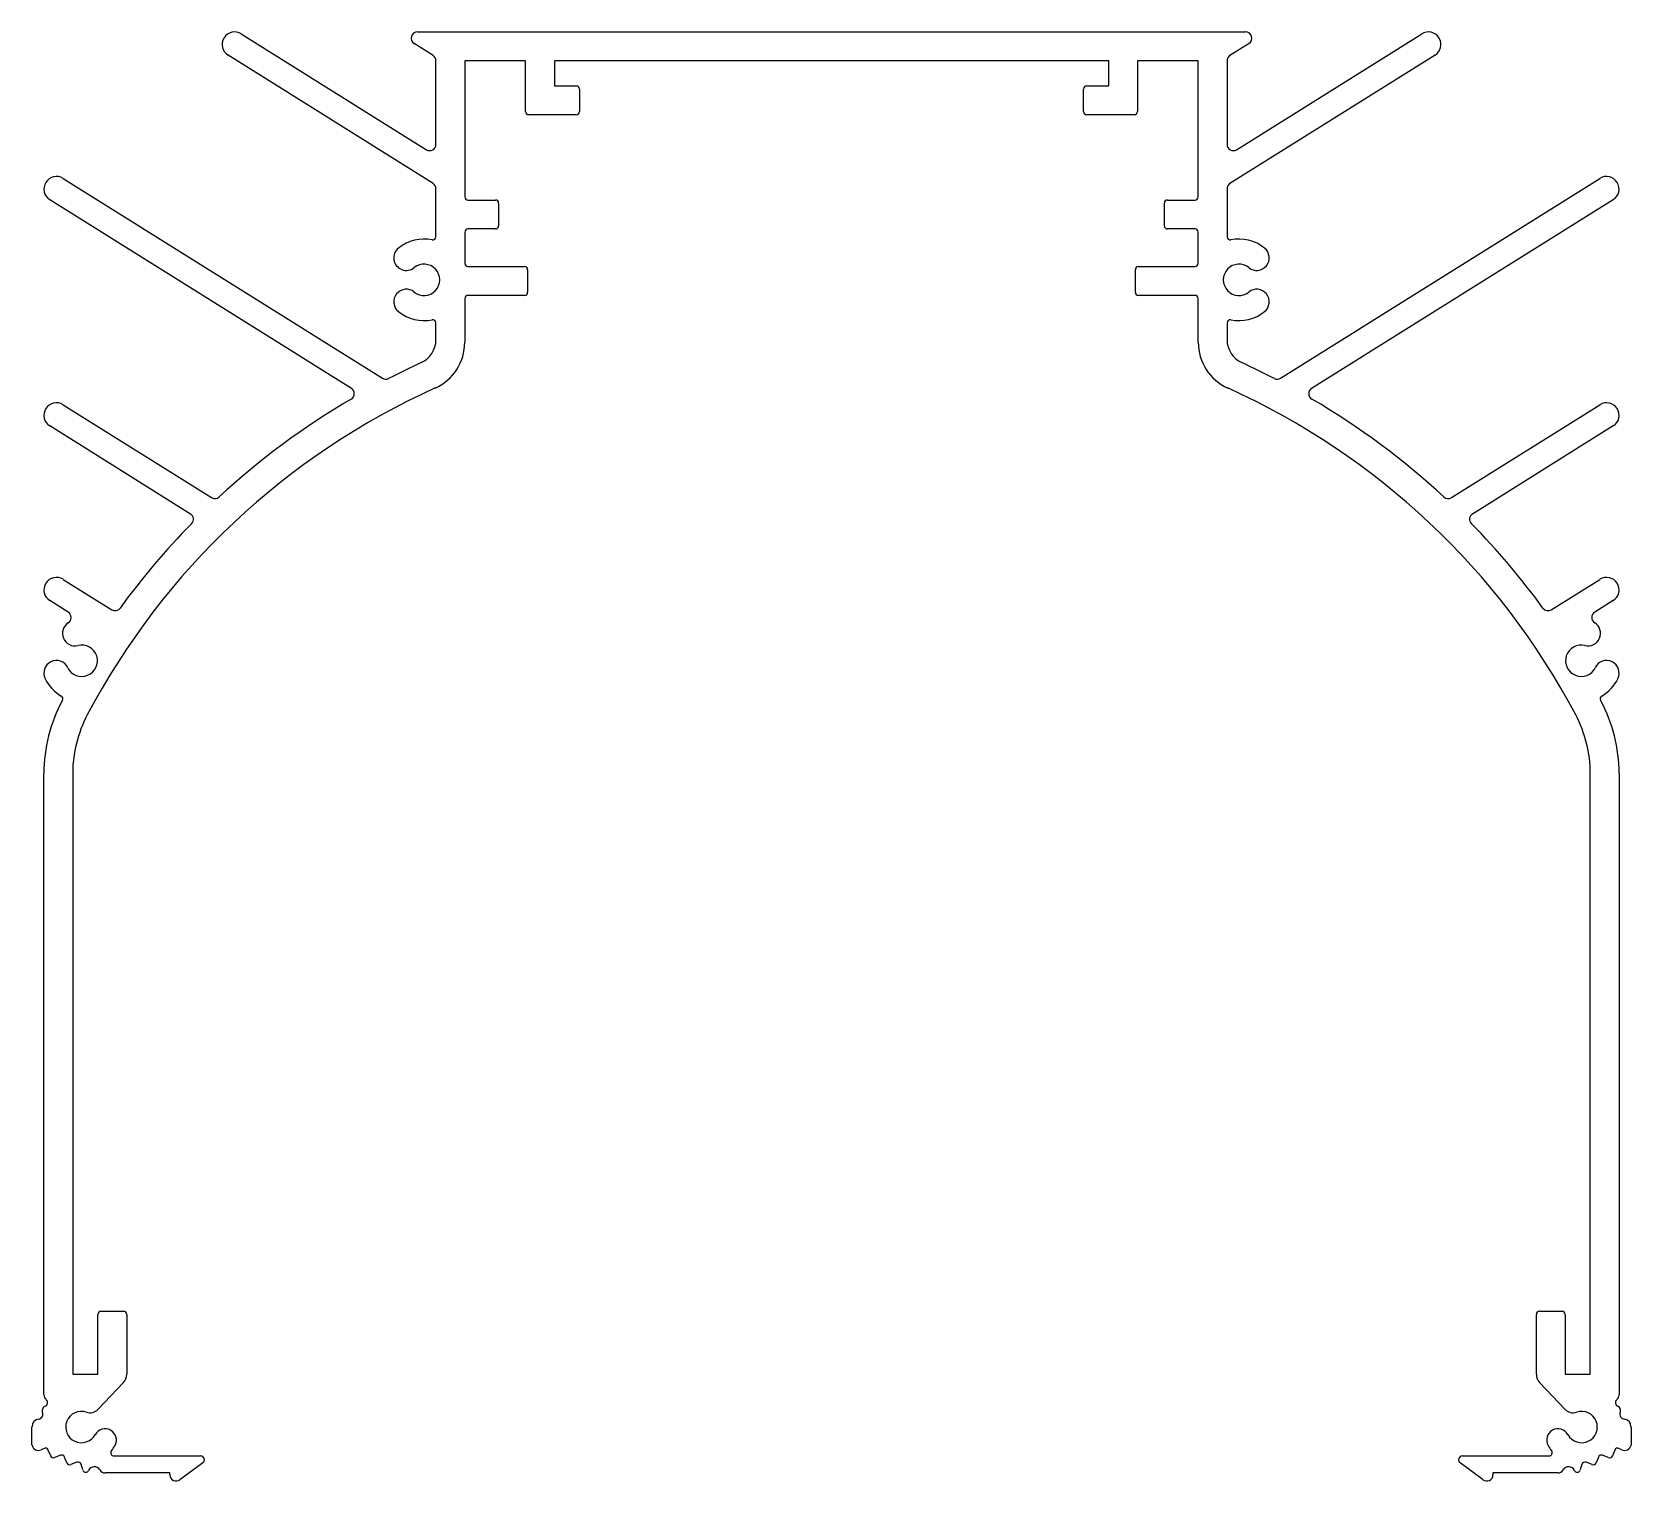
# Model space of a CAD drawing. Extents: x 1391 to 1518, y 425 to 540.
import ezdxf

# ---------------------------------------------------------------- set-up
doc = ezdxf.new("R2010")
doc.units = 0
doc.header["$LTSCALE"] = 15
doc.layers.get('0').update_dxf_attribs({"linetype": 'CONTINUOUS'})

msp = doc.modelspace()

# ---------------------------------------------------------------- linework, layer by layer
at = {"ltscale": 0.05}
for p, q in [((1407.44, 540.26), (1422.2, 531.02)), ((1422.73, 538.54), (1421.21, 539.49)), ((1421.48, 540.41), (1487.52, 540.41)), ((1487.79, 539.49), (1486.27, 538.54)), ((1486.8, 531.02), (1501.56, 540.26)), ((1422.73, 528.33), (1406.38, 538.56)), ((1422.96, 531.45), (1422.96, 538.11)), ((1425.26, 538.11), (1425.26, 527.26)), ((1430.1, 538.11), (1425.26, 538.11)), ((1430.1, 534.06), (1430.1, 538.11)), ((1476.6, 538.11), (1432.4, 538.11)), ((1432.4, 538.11), (1432.4, 536.11)), ((1476.6, 536.11), (1476.6, 538.11)), ((1478.9, 538.11), (1478.9, 534.06)), ((1483.74, 538.11), (1478.9, 538.11)), ((1483.74, 527.26), (1483.74, 538.11)), ((1486.04, 538.11), (1486.04, 531.45)), ((1502.62, 538.56), (1486.27, 528.33)), ((1432.4, 536.11), (1434.15, 536.11)), ((1434.4, 535.86), (1434.4, 534.06)), ((1474.6, 534.06), (1474.6, 535.86)), ((1474.85, 536.11), (1476.6, 536.11)), ((1434.15, 533.81), (1430.35, 533.81)), ((1478.65, 533.81), (1474.85, 533.81)), ((1393.23, 528.74), (1418.7, 512.81)), ((1422.96, 524.08), (1422.96, 527.91)), ((1486.04, 527.91), (1486.04, 524.08)), ((1490.3, 512.81), (1515.77, 528.74)), ((1416.22, 512), (1392.17, 527.04)), ((1425.51, 527.01), (1427.71, 527.01)), ((1427.96, 526.76), (1427.96, 524.96)), ((1481.04, 524.96), (1481.04, 526.76)), ((1481.29, 527.01), (1483.49, 527.01)), ((1516.83, 527.04), (1492.78, 512)), ((1425.26, 524.46), (1425.26, 521.96)), ((1427.71, 524.71), (1425.51, 524.71)), ((1483.49, 524.71), (1481.29, 524.71)), ((1483.74, 521.96), (1483.74, 524.46)), ((1425.51, 521.71), (1430.02, 521.71)), ((1478.98, 521.71), (1483.49, 521.71)), ((1430.27, 521.46), (1430.27, 519.66)), ((1478.73, 519.66), (1478.73, 521.46)), ((1425.26, 519.16), (1425.26, 515.67)), ((1430.02, 519.41), (1425.51, 519.41)), ((1483.49, 519.41), (1478.98, 519.41)), ((1483.74, 515.67), (1483.74, 519.16)), ((1422.96, 515.87), (1422.96, 517.22)), ((1486.04, 517.22), (1486.04, 515.87)), ((1393.23, 510.69), (1405.07, 503.29)), ((1503.93, 503.29), (1515.77, 510.69)), ((1403.38, 501.98), (1392.17, 509)), ((1516.83, 509), (1505.62, 501.98)), ((1393.23, 496.77), (1397.11, 494.35)), ((1511.89, 494.35), (1515.77, 496.77)), ((1393.64, 494.16), (1392.17, 495.08)), ((1516.83, 495.08), (1515.36, 494.16)), ((1391.7, 431.77), (1391.7, 481.29)), ((1394, 481.29), (1394, 433.42)), ((1515, 433.42), (1515, 481.29)), ((1517.3, 481.29), (1517.3, 431.77)), ((1396, 433.42), (1396, 438.17)), ((1396.25, 438.42), (1398.05, 438.42)), ((1398.3, 438.17), (1398.3, 433.41)), ((1510.7, 433.41), (1510.7, 438.17)), ((1510.95, 438.42), (1512.75, 438.42)), ((1513, 438.17), (1513, 433.42)), ((1394, 433.42), (1396, 433.42)), ((1398.02, 432.72), (1396.02, 430.61)), ((1512.98, 430.61), (1510.97, 432.72)), ((1513, 433.42), (1515, 433.42)), ((1391.6, 430.36), (1391.6, 430.58)), ((1517.39, 430.58), (1517.39, 430.36)), ((1390.75, 427.76), (1390.75, 429.22)), ((1518.25, 429.22), (1518.25, 427.76)), ((1391.71, 427.49), (1391.49, 427.38)), ((1392.24, 426.9), (1392.05, 427.36)), ((1516.95, 427.36), (1516.76, 426.9)), ((1517.51, 427.38), (1517.29, 427.49)), ((1393.03, 426.94), (1392.56, 426.76)), ((1393.54, 426.34), (1393.35, 426.8)), ((1394.32, 426.38), (1393.86, 426.2)), ((1394.8, 425.77), (1394.66, 426.22)), ((1397.28, 426.89), (1404.19, 426.89)), ((1404.38, 426.34), (1402.55, 424.99)), ((1506.45, 424.99), (1504.62, 426.34)), ((1504.81, 426.89), (1511.72, 426.89)), ((1514.34, 426.22), (1514.2, 425.77)), ((1515.14, 426.2), (1514.67, 426.38)), ((1515.65, 426.8), (1515.46, 426.34)), ((1516.44, 426.76), (1515.97, 426.94)), ((1401.75, 425.53), (1396.59, 425.53)), ((1401.75, 425.39), (1401.75, 425.53)), ((1507.24, 425.53), (1507.24, 425.39)), ((1512.41, 425.53), (1507.24, 425.53))]:
    msp.add_line(p, q, dxfattribs=at)
for centre, radius, start, end in [((1406.91, 539.41), 1, 57.9722, 237.9722), ((1421.48, 539.91), 0.5, 90, 237.9722), ((1487.52, 539.91), 0.5, 302.0278, 90), ((1502.09, 539.41), 1, 302.0278, 122.0278), ((1422.46, 538.11), 0.5, 360, 57.9722), ((1486.54, 538.11), 0.5, 122.0278, 180), ((1434.15, 535.86), 0.25, 360, 90), ((1474.85, 535.86), 0.25, 90, 180), ((1430.35, 534.06), 0.25, 180, 270), ((1434.15, 534.06), 0.25, 270, 360), ((1474.85, 534.06), 0.25, 180, 270), ((1478.65, 534.06), 0.25, 270, 360), ((1422.46, 531.45), 0.5, 237.9722, 360), ((1486.54, 531.45), 0.5, 180, 302.0278), ((1392.7, 527.89), 1, 57.9722, 237.9722), ((1422.46, 527.91), 0.5, 0, 57.9722), ((1486.54, 527.91), 0.5, 122.0278, 180), ((1516.3, 527.89), 1, 302.0278, 122.0278), ((1425.51, 527.26), 0.25, 180, 270), ((1427.71, 526.76), 0.25, 0, 90), ((1481.29, 526.76), 0.25, 90, 180), ((1483.49, 527.26), 0.25, 270, 360), ((1422.71, 524.08), 0.25, 258.463, 360), ((1425.51, 524.46), 0.25, 90, 180), ((1427.71, 524.96), 0.25, 270, 0), ((1481.29, 524.96), 0.25, 180, 270), ((1483.49, 524.46), 0.25, 0, 90), ((1486.29, 524.08), 0.25, 180, 281.537), ((1420.6, 522.4), 1, 128.9424, 308.9424), ((1422.01, 520.65), 3.25, 78.463, 128.9424), ((1486.99, 520.65), 3.25, 51.0576, 101.537), ((1488.4, 522.4), 1, 231.0576, 51.0576), ((1422.01, 520.65), 1.25, 231.0576, 128.9424), ((1425.51, 521.96), 0.25, 180, 270), ((1430.02, 521.46), 0.25, 360, 90), ((1478.98, 521.46), 0.25, 90, 180), ((1483.49, 521.96), 0.25, 270, 360), ((1486.99, 520.65), 1.25, 51.0576, 308.9424), ((1420.6, 518.9), 1, 51.0576, 231.0576), ((1425.51, 519.16), 0.25, 90, 180), ((1430.02, 519.66), 0.25, 270, 0), ((1478.98, 519.66), 0.25, 180, 270), ((1483.49, 519.16), 0.25, 0, 90), ((1488.4, 518.9), 1, 308.9424, 128.9424), ((1422.01, 520.65), 3.25, 231.0576, 281.537), ((1486.99, 520.65), 3.25, 258.463, 308.9424), ((1422.71, 517.22), 0.25, 0, 101.537), ((1486.29, 517.22), 0.25, 78.463, 180), ((1420.96, 515.87), 2, 294.4567, 0), ((1421.26, 515.67), 4, 294.2803, 360), ((1487.74, 515.67), 4, 180, 245.7197), ((1488.04, 515.87), 2, 180, 245.5433), ((1447.04, 458.53), 60.99, 114.4567, 117.1704), ((1461.96, 458.53), 60.99, 62.8296, 65.5433), ((1418.96, 513.23), 0.5, 237.9722, 297.1704), ((1490.04, 513.23), 0.5, 242.8296, 302.0278), ((1447.04, 458.53), 58.69, 114.2803, 152.1275), ((1415.95, 511.58), 0.5, 300.3731, 57.9722), ((1461.96, 458.53), 58.69, 27.8725, 65.7197), ((1493.05, 511.58), 0.5, 122.0278, 239.6269), ((1392.7, 509.85), 1, 57.9722, 237.9722), ((1447.04, 458.53), 60.99, 120.3731, 132.7089), ((1461.96, 458.53), 60.99, 47.2911, 59.6269), ((1516.3, 509.85), 1, 302.0278, 122.0278), ((1405.33, 503.71), 0.5, 237.9722, 312.7089), ((1503.66, 503.71), 0.5, 227.2911, 302.0278), ((1447.04, 458.53), 60.99, 135.5879, 143.8803), ((1403.12, 501.56), 0.5, 315.5879, 57.9722), ((1505.88, 501.56), 0.5, 122.0278, 224.4121), ((1461.96, 458.53), 60.99, 36.1197, 44.4121), ((1392.7, 495.93), 1, 57.9722, 237.9722), ((1516.3, 495.93), 1, 302.0278, 122.0278), ((1393.37, 493.73), 0.5, 302.4149, 57.9722), ((1397.37, 494.77), 0.5, 237.9722, 323.8803), ((1511.63, 494.77), 0.5, 216.1197, 302.0278), ((1515.62, 493.73), 0.5, 122.0278, 237.5851), ((1394.18, 492.47), 1, 122.4149, 283.9424), ((1514.82, 492.47), 1, 256.0576, 57.5851), ((1394.72, 490.28), 1.25, 206.0576, 103.9424), ((1514.28, 490.28), 1.25, 76.0576, 333.9424), ((1392.7, 489.3), 1, 26.0576, 206.0576), ((1516.3, 489.3), 1, 333.9424, 153.9424), ((1394.72, 490.28), 3.25, 206.0576, 239.8028), ((1514.28, 490.28), 3.25, 300.1972, 333.9424), ((1404, 481.29), 12.3, 151.5956, 180), ((1392.96, 487.26), 0.25, 331.5956, 59.8028), ((1516.04, 487.26), 0.25, 120.1972, 208.4044), ((1505, 481.29), 12.3, 0, 28.4044), ((1404, 481.29), 10, 152.1275, 180), ((1505, 481.29), 10, 360, 27.8725), ((1396.25, 438.17), 0.25, 90, 180), ((1398.05, 438.17), 0.25, 0, 90), ((1510.95, 438.17), 0.25, 90, 180), ((1512.75, 438.17), 0.25, 0, 90), ((1397.3, 433.41), 1, 316.4392, 360), ((1511.7, 433.41), 1, 180, 223.5608), ((1392.2, 431.77), 0.5, 180, 231.3178), ((1391.7, 431.14), 0.3, 289.9409, 51.3178), ((1517.3, 431.14), 0.3, 128.6822, 250.0591), ((1516.8, 431.77), 0.5, 308.6822, 0), ((1391.36, 429.22), 0.608, 96.5095, 180), ((1391.24, 430.21), 0.387, 276.5095, 21.7568), ((1391.9, 430.58), 0.3, 109.9409, 180), ((1394.69, 429.19), 1.25, 71.6792, 331.3076), ((1395.37, 431.23), 0.9, 251.6792, 316.4392), ((1513.63, 431.23), 0.9, 223.5608, 288.3208), ((1514.31, 429.19), 1.25, 208.6924, 108.3208), ((1517.09, 430.58), 0.3, 0, 70.0591), ((1517.75, 430.21), 0.387, 158.2432, 263.4905), ((1517.64, 429.22), 0.608, 360, 83.4905), ((1396.58, 428.15), 0.9, 331.3076, 151.3076), ((1512.42, 428.15), 0.9, 28.6924, 208.6924), ((1391.26, 427.85), 0.517, 190.1072, 296.2729), ((1391.82, 427.27), 0.25, 21.6864, 116.2729), ((1397.28, 427.14), 0.25, 141.7691, 270), ((1394.69, 429.19), 3.05, 321.7691, 331.3076), ((1514.31, 429.19), 3.05, 208.6924, 218.2309), ((1511.72, 427.14), 0.25, 270, 38.2309), ((1517.18, 427.27), 0.25, 63.7271, 158.3136), ((1517.74, 427.85), 0.517, 243.7271, 349.8928), ((1392.47, 426.99), 0.25, 201.6864, 291.6863), ((1393.12, 426.71), 0.25, 21.6864, 111.6863), ((1393.77, 426.43), 0.25, 201.6864, 291.6864), ((1394.42, 426.15), 0.25, 17.2768, 111.6864), ((1395.72, 425.53), 0.5, 29.9519, 156.3401), ((1404.19, 426.59), 0.307, 306.5683, 90), ((1504.81, 426.59), 0.307, 90, 233.4317), ((1513.28, 425.53), 0.5, 23.6599, 150.0481), ((1514.58, 426.15), 0.25, 68.3136, 162.7232), ((1515.23, 426.43), 0.25, 248.3136, 338.3136), ((1515.88, 426.71), 0.25, 68.3137, 158.3136), ((1516.53, 426.99), 0.25, 248.3137, 338.3136), ((1395.04, 425.83), 0.248, 196.0131, 336.3401), ((1396.59, 426.03), 0.5, 209.9519, 270.0002), ((1402.25, 425.39), 0.5, 180, 306.5683), ((1506.74, 425.39), 0.5, 233.4317, 0), ((1512.41, 426.03), 0.5, 269.9998, 330.0481), ((1513.96, 425.83), 0.248, 203.6599, 343.9869)]:
    msp.add_arc(centre, radius, start, end, dxfattribs=at)

doc.saveas('drawing.dxf')
